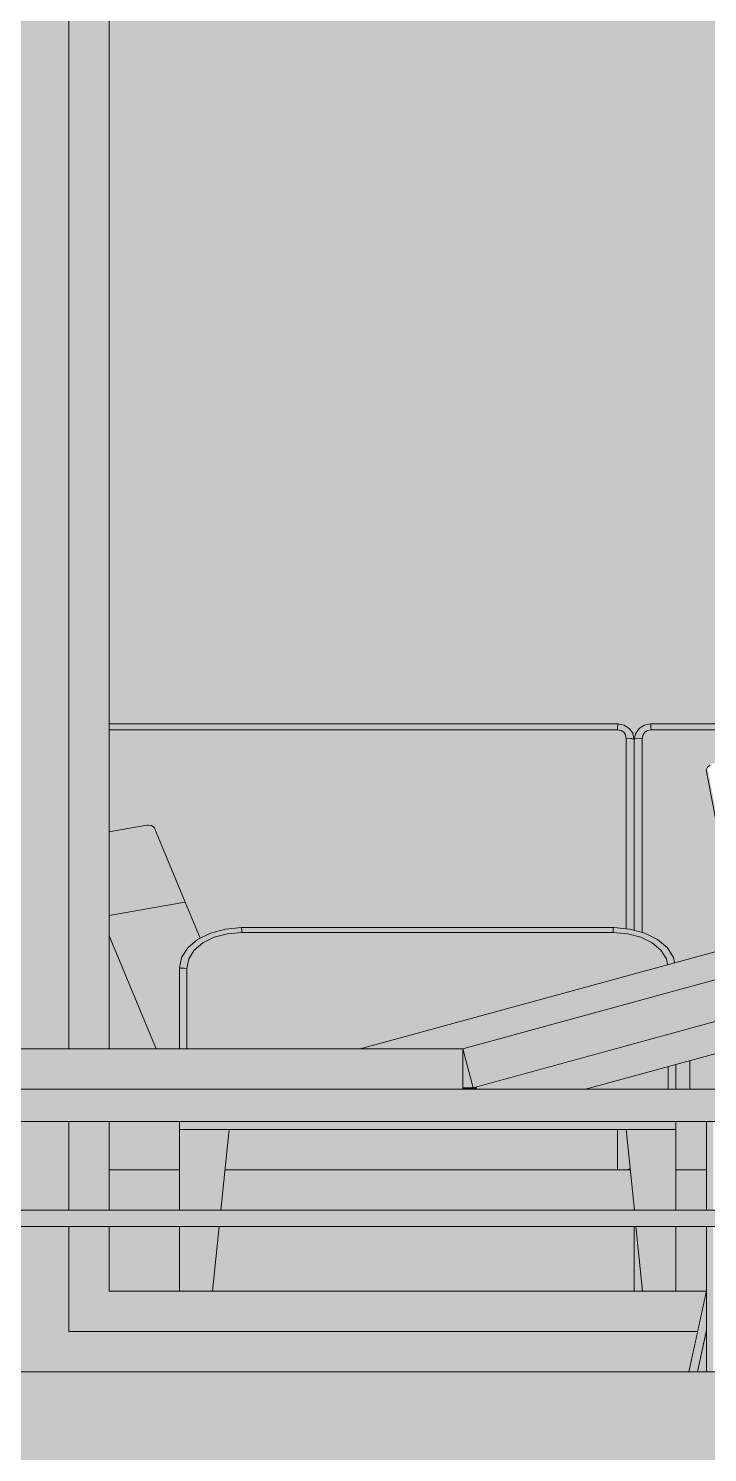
# Model space of a CAD drawing. Header units: centimetres. Extents: x -4381 to 5639, y -3920 to 4826.
# Drawn here: x 20.762 to 21.603, y 32.104 to 33.867 of the extents above; entities that cross this region are included whole.
import ezdxf
from ezdxf.xclip import XClip

# ---------------------------------------------------------------- set-up
doc = ezdxf.new("R2010")
doc.units = ezdxf.units.CM
doc.header["$MEASUREMENT"] = 0
doc.header["$XCLIPFRAME"] = 0
doc.set_wipeout_variables(frame=1)
doc.linetypes.add('Wipeout_Contour', pattern=[100, 0, -100])
for name, color, linetype in [('01- MOBILIER', 7, 'Continuous'), ('Dalles', 7, 'Continuous'), ('Drawing & Figure', 7, 'Continuous'), ('Structural - Bearing', 7, 'Continuous')]:
    doc.layers.add(name, color=color, linetype=linetype)
for name, color, linetype, lineweight in [('01- MOBILIER_Pen_No__1', 7, 'Continuous', 5), ('01- MOBILIER_Pen_No__101', 252, 'Continuous', 5), ('01- MOBILIER_Pen_No__18', 9, 'Continuous', 5), ('01- MOBILIER_Pen_No__2', 8, 'Continuous', 5), ('Dalles_Pen_No__1', 7, 'Continuous', 5), ('Structural - Bearing_Pen_No__1', 7, 'Continuous', 5), ('Structural - Bearing_Pen_No__18', 9, 'Continuous', 5)]:
    doc.layers.add(name, color=color, linetype=linetype, lineweight=lineweight)
for name, color, linetype, lineweight, true_color in [('01- MOBILIER_Pen_No__102', 7, 'Continuous', 5, 0xcccccc), ('01- MOBILIER_Pen_No__62', 7, 'Continuous', 5, 0xaaaaaa), ('Structural - Bearing_Pen_No__102', 7, 'Continuous', 5, 0xcccccc), ('Structural - Bearing_Pen_No__112', 7, 'Continuous', 5, 0xd5aaaa)]:
    doc.layers.add(name, color=color, linetype=linetype, lineweight=lineweight, true_color=true_color)

# ---------------------------------------------------------------- blocks, each defined once
blk = doc.blocks.new('Drawing_8_8', base_point=(-322.5754, 32.2036))
at = {"color": 254, "linetype": 'Wipeout_Contour', "lineweight": 0, "ltscale": 243.264793}
blk.add_wipeout([(20.1121, 32.6036), (20.7621, 32.6036), (20.7621, 35.2036), (22.612, 35.2036), (22.612, 35.3036), (20.1121, 35.3036)], dxfattribs=at).dxf.layer = 'Structural - Bearing'
at = {"color": 254, "linetype": 'Wipeout_Contour', "lineweight": 0, "ltscale": 153.63881}
blk.add_wipeout([(20.7621, 32.5136), (20.303, 32.5136), (20.303, 32.4036), (20.7621, 32.4036)], dxfattribs=at).dxf.layer = 'Structural - Bearing'
at = {"color": 254, "linetype": 'Wipeout_Contour', "lineweight": 0, "ltscale": 153.080703}
blk.add_wipeout([(20.303, 32.2036), (20.7621, 32.2036), (20.7621, 32.3836), (20.303, 32.3836)], dxfattribs=at).dxf.layer = 'Structural - Bearing'
at = {"layer": 'Structural - Bearing_Pen_No__112', "linetype": 'Continuous', "ltscale": 10}
for points in [[(20.1121, 32.6036), (20.7621, 32.6036), (20.7621, 35.2036), (22.612, 35.2036), (22.612, 35.3036), (20.1121, 35.3036)], [(20.7621, 32.5136), (20.303, 32.5136), (20.303, 32.4036), (20.7621, 32.4036)], [(20.303, 32.2036), (20.7621, 32.2036), (20.7621, 32.3836), (20.303, 32.3836)]]:
    blk.add_hatch(color=256, dxfattribs=at).paths.add_polyline_path(points)
at = {"color": 254, "linetype": 'Wipeout_Contour', "lineweight": 0, "ltscale": 158.995728}
blk.add_wipeout([(20.7621, 32.6036), (20.812, 32.6036), (20.812, 35.1536), (20.7621, 35.1536)], dxfattribs=at).dxf.layer = 'Structural - Bearing'
at = {"color": 254, "linetype": 'Wipeout_Contour', "lineweight": 0, "ltscale": 154.188347}
blk.add_wipeout([(20.7621, 32.4036), (20.812, 32.4036), (20.812, 32.5136), (20.7621, 32.5136)], dxfattribs=at).dxf.layer = 'Structural - Bearing'
at = {"color": 254, "linetype": 'Wipeout_Contour', "lineweight": 0, "ltscale": 153.716874}
blk.add_wipeout([(20.7621, 32.2536), (20.812, 32.2536), (20.812, 32.3836), (20.7621, 32.3836)], dxfattribs=at).dxf.layer = 'Structural - Bearing'
at = {"layer": 'Structural - Bearing_Pen_No__18', "linetype": 'Continuous', "ltscale": 10}
for points in [[(20.7621, 32.6036), (20.812, 32.6036), (20.812, 35.1536), (20.7621, 35.1536)], [(20.7621, 32.4036), (20.812, 32.4036), (20.812, 32.5136), (20.7621, 32.5136)], [(20.7621, 32.2536), (20.812, 32.2536), (20.812, 32.3836), (20.7621, 32.3836)]]:
    blk.add_hatch(color=256, dxfattribs=at).paths.add_polyline_path(points)
at = {"color": 254, "linetype": 'Wipeout_Contour', "lineweight": 0, "ltscale": 159.014993}
blk.add_wipeout([(20.812, 32.6036), (20.862, 32.6036), (20.862, 35.1036), (20.812, 35.1036)], dxfattribs=at).dxf.layer = 'Structural - Bearing'
at = {"color": 254, "linetype": 'Wipeout_Contour', "lineweight": 0, "ltscale": 154.29629}
blk.add_wipeout([(20.812, 32.4036), (20.862, 32.4036), (20.862, 32.5136), (20.812, 32.5136)], dxfattribs=at).dxf.layer = 'Structural - Bearing'
at = {"color": 254, "linetype": 'Wipeout_Contour', "lineweight": 0, "ltscale": 153.909749}
blk.add_wipeout([(20.812, 32.3036), (20.862, 32.3036), (20.862, 32.3836), (20.812, 32.3836)], dxfattribs=at).dxf.layer = 'Structural - Bearing'
at = {"color": 254, "linetype": 'Wipeout_Contour', "lineweight": 0, "ltscale": 193.305924}
blk.add_wipeout([(20.7621, 32.2536), (20.7621, 32.2036), (21.5797, 32.2036), (21.5906, 32.2536), (20.812, 32.2536)], dxfattribs=at).dxf.layer = 'Structural - Bearing'
at = {"layer": 'Structural - Bearing_Pen_No__18', "linetype": 'Continuous', "ltscale": 10}
for points in [[(20.812, 32.6036), (20.862, 32.6036), (20.862, 35.1036), (20.812, 35.1036)], [(20.812, 32.4036), (20.862, 32.4036), (20.862, 32.5136), (20.812, 32.5136)], [(20.812, 32.3036), (20.862, 32.3036), (20.862, 32.3836), (20.812, 32.3836)], [(20.7621, 32.2536), (20.7621, 32.2036), (21.5797, 32.2036), (21.5906, 32.2536), (20.812, 32.2536)]]:
    blk.add_hatch(color=256, dxfattribs=at).paths.add_polyline_path(points)
at = {"color": 254, "linetype": 'Wipeout_Contour', "lineweight": 0, "ltscale": 1177.001365}
blk.add_wipeout([(22.2371, 35.1036), (20.862, 35.1036), (20.862, 32.6036), (21.1728, 32.6036), (21.6425, 32.7321), (21.6011, 32.9488), (21.6028, 32.9522), (21.6061, 32.9549), (21.6139, 32.9588), (21.6231, 32.963), (21.6283, 32.9654), (21.6354, 32.967), (21.6464, 32.9699), (21.6497, 32.9702), (21.666, 32.9722), (21.6683, 32.9726), (21.6841, 32.973), (21.6939, 32.9736), (21.7039, 32.973), (21.7224, 32.9726), (21.7253, 32.9722), (21.7483, 32.9702), (21.7537, 32.9699), (21.7728, 32.967), (21.7873, 32.9654), (21.7985, 32.963), (21.8226, 32.9588), (21.8322, 32.9558), (21.8434, 32.9536), (22.2371, 32.9536)], dxfattribs=at).dxf.layer = 'Structural - Bearing'
at = {"color": 254, "linetype": 'Wipeout_Contour', "lineweight": 0, "ltscale": 155.151884}
blk.add_wipeout([(20.862, 32.4036), (21.6017, 32.4036), (21.6017, 32.5136), (20.862, 32.5136)], dxfattribs=at).dxf.layer = 'Structural - Bearing'
at = {"color": 254, "linetype": 'Wipeout_Contour', "lineweight": 0, "ltscale": 115.686605}
blk.add_wipeout([(21.5903, 32.2036), (21.6017, 32.2036), (21.6017, 32.2536)], dxfattribs=at).dxf.layer = 'Structural - Bearing'
at = {"layer": 'Structural - Bearing_Pen_No__102', "linetype": 'Continuous', "ltscale": 10}
for points in [[(22.2371, 35.1036), (20.862, 35.1036), (20.862, 32.6036), (21.1728, 32.6036), (21.6425, 32.7321), (21.6011, 32.9488), (21.6028, 32.9522), (21.6061, 32.9549), (21.6139, 32.9588), (21.6231, 32.963), (21.6283, 32.9654), (21.6354, 32.967), (21.6464, 32.9699), (21.6497, 32.9702), (21.666, 32.9722), (21.6683, 32.9726), (21.6841, 32.973), (21.6939, 32.9736), (21.7039, 32.973), (21.7224, 32.9726), (21.7253, 32.9722), (21.7483, 32.9702), (21.7537, 32.9699), (21.7728, 32.967), (21.7873, 32.9654), (21.7985, 32.963), (21.8226, 32.9588), (21.8322, 32.9558), (21.8434, 32.9536), (22.2371, 32.9536)], [(20.862, 32.4036), (21.6017, 32.4036), (21.6017, 32.5136), (20.862, 32.5136)]]:
    blk.add_hatch(color=256, dxfattribs=at).paths.add_polyline_path(points)
at = {"layer": 'Structural - Bearing_Pen_No__18', "linetype": 'Continuous', "ltscale": 10}
blk.add_hatch(color=256, dxfattribs=at).paths.add_polyline_path([(21.5903, 32.2036), (21.6017, 32.2036), (21.6017, 32.2536)])
at = {"layer": '01- MOBILIER_Pen_No__1', "linetype": 'Continuous', "ltscale": 10}
for p, q in [((20.862, 33.006), (21.492, 33.006)), ((20.862, 32.9986), (21.4911, 32.9986)), ((21.4911, 32.9986), (21.4913, 33.001)), ((21.4911, 32.9986), (21.4958, 32.9977)), ((21.4913, 33.001), (21.4918, 33.0046)), ((21.4918, 33.0046), (21.492, 33.006)), ((21.492, 33.006), (21.4996, 33.0045)), ((21.4958, 32.9977), (21.499, 32.9956)), ((21.499, 32.9956), (21.5011, 32.9925)), ((21.4996, 33.0045), (21.5059, 33.0004)), ((21.5059, 33.0004), (21.5102, 32.9943)), ((21.5136, 32.9937), (21.5182, 33.0004)), ((21.5182, 33.0004), (21.5245, 33.0045)), ((21.523, 32.9925), (21.5251, 32.9956)), ((21.5245, 33.0045), (21.5321, 33.006)), ((21.5251, 32.9956), (21.5283, 32.9977)), ((21.5283, 32.9977), (21.533, 32.9986)), ((21.5321, 33.006), (21.5328, 33.006)), ((21.5328, 33.006), (22.192, 33.006)), ((21.5328, 33.0046), (21.5328, 33.006)), ((21.5328, 33.0012), (21.5328, 33.0046)), ((21.5328, 33.001), (21.5328, 33.0012)), ((21.533, 32.9986), (21.5328, 33.001)), ((21.533, 32.9986), (22.1911, 32.9986)), ((21.5011, 32.9925), (21.5021, 32.988)), ((21.5021, 32.988), (21.5046, 32.9881)), ((21.5046, 32.9881), (21.5073, 32.988)), ((21.5073, 32.988), (21.5091, 32.9877)), ((21.5091, 32.9877), (21.5117, 32.9865)), ((21.5102, 32.9943), (21.5105, 32.9937)), ((21.5105, 32.9937), (21.512, 32.9863)), ((21.5117, 32.9865), (21.512, 32.9859)), ((21.512, 32.9863), (21.5136, 32.9937)), ((21.512, 32.9863), (21.5124, 32.987)), ((21.512, 32.9859), (21.512, 32.9863)), ((21.515, 32.9879), (21.5124, 32.987)), ((21.5139, 32.9943), (21.5136, 32.9937)), ((21.5195, 32.9881), (21.515, 32.9879)), ((21.522, 32.988), (21.5195, 32.9881)), ((21.522, 32.988), (21.523, 32.9925)), ((20.862, 32.8723), (20.8642, 32.8727)), ((20.9087, 32.8805), (20.8642, 32.8727)), ((20.9107, 32.8807), (20.9087, 32.8805)), ((20.9145, 32.88), (20.9107, 32.8807)), ((20.9173, 32.8782), (20.9145, 32.88)), ((20.9181, 32.877), (20.9173, 32.8782)), ((20.9194, 32.8738), (20.9181, 32.877)), ((20.9232, 32.8647), (20.9194, 32.8738)), ((20.9293, 32.8501), (20.9232, 32.8647)), ((20.9371, 32.8311), (20.9293, 32.8501)), ((20.9463, 32.809), (20.9371, 32.8311)), ((20.956, 32.785), (20.9463, 32.809)), ((20.9487, 32.784), (20.9042, 32.7762)), ((20.9487, 32.784), (20.9506, 32.7843)), ((20.954, 32.7848), (20.9506, 32.7843)), ((20.956, 32.785), (20.954, 32.7848)), ((20.9562, 32.785), (20.956, 32.785)), ((20.9746, 32.7405), (20.9562, 32.785)), ((20.862, 32.7688), (20.9042, 32.7762)), ((21.0059, 32.7519), (20.9874, 32.7469)), ((21.0258, 32.7536), (21.0059, 32.7519)), ((21.0258, 32.7532), (21.0258, 32.7536)), ((21.0262, 32.7499), (21.0258, 32.7532)), ((21.0264, 32.7476), (21.0262, 32.7499)), ((20.9715, 32.739), (20.9593, 32.7286)), ((20.9781, 32.7347), (20.9673, 32.7256)), ((20.9874, 32.7469), (20.9715, 32.739)), ((20.992, 32.7417), (20.9781, 32.7347)), ((21.0083, 32.7461), (20.992, 32.7417)), ((21.0264, 32.7476), (21.0083, 32.7461)), ((20.9516, 32.7166), (20.949, 32.7036)), ((20.9593, 32.7286), (20.9516, 32.7166)), ((20.9606, 32.715), (20.9582, 32.7032)), ((20.9673, 32.7256), (20.9606, 32.715)), ((20.949, 32.7036), (20.949, 32.7034)), ((20.9497, 32.7034), (20.949, 32.7034)), ((20.9542, 32.7034), (20.9497, 32.7034)), ((20.9547, 32.7034), (20.9542, 32.7034)), ((20.9582, 32.7032), (20.9547, 32.7034)), ((21.0104, 32.5036), (20.949, 32.5036)), ((21.0104, 32.5036), (21.5019, 32.5036)), ((21.4913, 32.5036), (21.4913, 32.4636)), ((21.5019, 32.5036), (21.5634, 32.5036)), ((20.949, 32.4536), (20.862, 32.4536)), ((21.4911, 32.4536), (21.0053, 32.4536)), ((21.4913, 32.454), (21.4911, 32.4536)), ((21.4958, 32.4536), (21.4911, 32.4536)), ((21.4913, 32.4636), (21.4913, 32.461)), ((21.4913, 32.461), (21.4913, 32.4565)), ((21.4913, 32.4565), (21.4913, 32.4541)), ((21.4913, 32.4541), (21.4913, 32.454)), ((21.499, 32.4536), (21.4958, 32.4536)), ((21.5011, 32.4536), (21.499, 32.4536)), ((21.5021, 32.4536), (21.5011, 32.4536)), ((21.5019, 32.4536), (21.5071, 32.4536)), ((21.5046, 32.454), (21.5021, 32.4536)), ((21.5069, 32.4552), (21.5046, 32.454))]:
    blk.add_line(p, q, dxfattribs=at)
at = {"color": 254, "linetype": 'Wipeout_Contour', "lineweight": 0, "ltscale": 197.35765}
blk.add_wipeout([(21.6011, 32.9488), (21.6425, 32.7321), (21.6448, 32.7327), (21.6028, 32.9522), (21.6011, 32.9489)], dxfattribs=at).dxf.layer = '01- MOBILIER'
at = {"color": 254, "linetype": 'Wipeout_Contour', "lineweight": 0, "ltscale": 428.865822}
blk.add_wipeout([(21.4517, 32.5536), (21.6562, 32.5536), (21.6591, 32.567), (21.6624, 32.5782), (21.6672, 32.5883), (21.6731, 32.5963), (21.6797, 32.6017), (21.682, 32.6029), (21.6877, 32.605), (21.6816, 32.6126), (21.6788, 32.6157)], dxfattribs=at).dxf.layer = 'Structural - Bearing'
at = {"color": 254, "linetype": 'Wipeout_Contour', "lineweight": 0, "ltscale": 193.607757}
blk.add_wipeout([(20.812, 32.3036), (20.812, 32.2536), (21.5906, 32.2536), (21.6016, 32.3036), (20.862, 32.3036)], dxfattribs=at).dxf.layer = 'Structural - Bearing'
at = {"layer": '01- MOBILIER_Pen_No__62', "linetype": 'Continuous', "ltscale": 10}
blk.add_hatch(color=256, dxfattribs=at).paths.add_polyline_path([(21.6011, 32.9488), (21.6425, 32.7321), (21.6448, 32.7327), (21.6028, 32.9522), (21.6011, 32.9489)])
at = {"layer": 'Structural - Bearing_Pen_No__102', "linetype": 'Continuous', "ltscale": 10}
blk.add_hatch(color=256, dxfattribs=at).paths.add_polyline_path([(21.4517, 32.5536), (21.6562, 32.5536), (21.6591, 32.567), (21.6624, 32.5782), (21.6672, 32.5883), (21.6731, 32.5963), (21.6797, 32.6017), (21.682, 32.6029), (21.6877, 32.605), (21.6816, 32.6126), (21.6788, 32.6157)])
at = {"layer": 'Structural - Bearing_Pen_No__18', "linetype": 'Continuous', "ltscale": 10}
blk.add_hatch(color=256, dxfattribs=at).paths.add_polyline_path([(20.812, 32.3036), (20.812, 32.2536), (21.5906, 32.2536), (21.6016, 32.3036), (20.862, 32.3036)])
at = {"layer": '01- MOBILIER_Pen_No__1', "linetype": 'Continuous', "ltscale": 10}
for p, q in [((21.6028, 32.9522), (21.6011, 32.9489)), ((21.6061, 32.9549), (21.6028, 32.9522))]:
    blk.add_line(p, q, dxfattribs=at)
at = {"color": 254, "linetype": 'Wipeout_Contour', "lineweight": 0, "ltscale": 154.951231}
blk.add_wipeout([(21.9484, 32.5536), (20.0875, 32.5536), (20.0875, 32.5136), (21.9484, 32.5136)], dxfattribs=at).dxf.layer = '01- MOBILIER'
at = {"color": 254, "linetype": 'Wipeout_Contour', "lineweight": 0, "ltscale": 155.041977}
blk.add_wipeout([(21.6017, 32.263), (21.5888, 32.2036), (21.5903, 32.2036), (21.6017, 32.2557)], dxfattribs=at).dxf.layer = '01- MOBILIER'
at = {"color": 254, "linetype": 'Wipeout_Contour', "lineweight": 0, "ltscale": 154.767492}
blk.add_wipeout([(20.862, 32.3036), (21.6016, 32.3036), (21.6017, 32.3836), (20.862, 32.3836)], dxfattribs=at).dxf.layer = 'Structural - Bearing'
at = {"layer": '01- MOBILIER_Pen_No__18', "linetype": 'Continuous', "ltscale": 10}
for points in [[(21.9484, 32.5536), (20.0875, 32.5536), (20.0875, 32.5136), (21.9484, 32.5136)], [(21.6017, 32.263), (21.5888, 32.2036), (21.5903, 32.2036), (21.6017, 32.2557)]]:
    blk.add_hatch(color=256, dxfattribs=at).paths.add_polyline_path(points)
at = {"layer": 'Structural - Bearing_Pen_No__102', "linetype": 'Continuous', "ltscale": 10}
blk.add_hatch(color=256, dxfattribs=at).paths.add_polyline_path([(20.862, 32.3036), (21.6016, 32.3036), (21.6017, 32.3836), (20.862, 32.3836)])
at = {"layer": '01- MOBILIER_Pen_No__1', "linetype": 'Continuous', "ltscale": 10}
for p, q in [((20.949, 32.5036), (20.949, 32.5136)), ((21.5634, 32.5036), (21.5634, 32.5136))]:
    blk.add_line(p, q, dxfattribs=at)
at = {"color": 254, "linetype": 'Wipeout_Contour', "lineweight": 0, "ltscale": 154.40113}
blk.add_wipeout([(20.0953, 32.6036), (20.0953, 32.5536), (21.3, 32.5536), (21.3, 32.6036)], dxfattribs=at).dxf.layer = '01- MOBILIER'
at = {"color": 254, "linetype": 'Wipeout_Contour', "lineweight": 0, "ltscale": 155.97919}
blk.add_wipeout([(21.6017, 32.5136), (21.6017, 32.4036), (21.6098, 32.4036), (21.6098, 32.5136)], dxfattribs=at).dxf.layer = '01- MOBILIER'
at = {"color": 254, "linetype": 'Wipeout_Contour', "lineweight": 0, "ltscale": 155.175378}
blk.add_wipeout([(21.5797, 32.2036), (21.5813, 32.2036), (21.6017, 32.2974), (21.6017, 32.3044)], dxfattribs=at).dxf.layer = '01- MOBILIER'
at = {"layer": '01- MOBILIER_Pen_No__18', "linetype": 'Continuous', "ltscale": 10}
blk.add_hatch(color=256, dxfattribs=at).paths.add_polyline_path([(20.0953, 32.6036), (20.0953, 32.5536), (21.3, 32.5536), (21.3, 32.6036)])
at = {"layer": '01- MOBILIER_Pen_No__2', "linetype": 'Continuous', "ltscale": 10}
for points in [[(21.6017, 32.5136), (21.6017, 32.4036), (21.6098, 32.4036), (21.6098, 32.5136)], [(21.5797, 32.2036), (21.5813, 32.2036), (21.6017, 32.2974), (21.6017, 32.3044)]]:
    blk.add_hatch(color=256, dxfattribs=at).paths.add_polyline_path(points)
at = {"layer": '01- MOBILIER_Pen_No__1', "linetype": 'Continuous', "ltscale": 10}
for p, q in [((20.92, 32.6036), (20.862, 32.7435)), ((20.949, 32.7034), (20.949, 32.6036)), ((20.9582, 32.7032), (20.9582, 32.6036)), ((21.9484, 32.5136), (20.303, 32.5136)), ((21.6017, 32.4536), (21.5634, 32.4536))]:
    blk.add_line(p, q, dxfattribs=at)
at = {"layer": 'Structural - Bearing_Pen_No__1', "linetype": 'Continuous', "ltscale": 10}
for p, q in [((20.812, 32.6036), (20.812, 35.1536)), ((20.862, 32.6036), (20.862, 35.1036))]:
    blk.add_line(p, q, dxfattribs=at)
at = {"color": 254, "linetype": 'Wipeout_Contour', "lineweight": 0, "ltscale": 116.621579}
blk.add_wipeout([(21.3126, 32.5553), (21.3, 32.6036), (21.3, 32.5553)], dxfattribs=at).dxf.layer = '01- MOBILIER'
at = {"color": 254, "linetype": 'Wipeout_Contour', "lineweight": 0, "ltscale": 154.998267}
blk.add_wipeout([(21.6017, 32.2974), (21.5813, 32.2036), (21.585, 32.2036), (21.6017, 32.2802)], dxfattribs=at).dxf.layer = '01- MOBILIER'
at = {"layer": '01- MOBILIER_Pen_No__101', "linetype": 'Continuous', "ltscale": 10}
blk.add_hatch(color=256, dxfattribs=at).paths.add_polyline_path([(21.3126, 32.5553), (21.3, 32.6036), (21.3, 32.5553)])
at = {"layer": '01- MOBILIER_Pen_No__18', "linetype": 'Continuous', "ltscale": 10}
blk.add_hatch(color=256, dxfattribs=at).paths.add_polyline_path([(21.6017, 32.2974), (21.5813, 32.2036), (21.585, 32.2036), (21.6017, 32.2802)])
at = {"color": 254, "linetype": 'Wipeout_Contour', "lineweight": 0, "ltscale": 156.673544}
blk.add_wipeout([(21.3, 32.6036), (21.3126, 32.5553), (21.9181, 32.721), (21.9054, 32.7693)], dxfattribs=at).dxf.layer = '01- MOBILIER'
at = {"color": 254, "linetype": 'Wipeout_Contour', "lineweight": 0, "ltscale": 154.914276}
blk.add_wipeout([(21.585, 32.2036), (21.5888, 32.2036), (21.6017, 32.263), (21.6017, 32.2802)], dxfattribs=at).dxf.layer = '01- MOBILIER'
at = {"layer": '01- MOBILIER_Pen_No__102', "linetype": 'Continuous', "ltscale": 10}
blk.add_hatch(color=256, dxfattribs=at).paths.add_polyline_path([(21.585, 32.2036), (21.5888, 32.2036), (21.6017, 32.263), (21.6017, 32.2802)])
at = {"layer": '01- MOBILIER_Pen_No__18', "linetype": 'Continuous', "ltscale": 10}
blk.add_hatch(color=256, dxfattribs=at).paths.add_polyline_path([(21.3, 32.6036), (21.3126, 32.5553), (21.9181, 32.721), (21.9054, 32.7693)])
at = {"layer": 'Structural - Bearing_Pen_No__1', "linetype": 'Continuous', "ltscale": 10}
blk.add_line((21.5906, 32.2536), (20.812, 32.2536), dxfattribs=at)
at = {"color": 254, "linetype": 'Wipeout_Contour', "lineweight": 0, "ltscale": 156.600694}
blk.add_wipeout([(21.1728, 32.6036), (21.3, 32.6036), (21.9054, 32.7693), (21.7783, 32.7693)], dxfattribs=at).dxf.layer = '01- MOBILIER'
at = {"color": 254, "linetype": 'Wipeout_Contour', "lineweight": 0, "ltscale": 194.235005}
blk.add_wipeout([(21.3, 32.5553), (21.3, 32.5536), (21.3172, 32.5536), (21.3164, 32.5564), (21.3126, 32.5553)], dxfattribs=at).dxf.layer = '01- MOBILIER'
at = {"color": 254, "linetype": 'Wipeout_Contour', "lineweight": 0, "ltscale": 155.429493}
blk.add_wipeout([(21.6098, 32.3836), (21.6017, 32.3836), (21.6017, 32.2036), (21.6098, 32.2036)], dxfattribs=at).dxf.layer = '01- MOBILIER'
at = {"layer": '01- MOBILIER_Pen_No__18', "linetype": 'Continuous', "ltscale": 10}
blk.add_hatch(color=256, dxfattribs=at).paths.add_polyline_path([(21.1728, 32.6036), (21.3, 32.6036), (21.9054, 32.7693), (21.7783, 32.7693)])
at = {"layer": '01- MOBILIER_Pen_No__2', "linetype": 'Continuous', "ltscale": 10}
for points in [[(21.3, 32.5553), (21.3, 32.5536), (21.3172, 32.5536), (21.3164, 32.5564), (21.3126, 32.5553)], [(21.6098, 32.3836), (21.6017, 32.3836), (21.6017, 32.2036), (21.6098, 32.2036)]]:
    blk.add_hatch(color=256, dxfattribs=at).paths.add_polyline_path(points)
at = {"layer": 'Dalles', "linetype": 'Continuous', "lineweight": 0, "ltscale": 10, "true_color": 0x000000}
blk.add_hatch(color=18, dxfattribs=at).paths.add_polyline_path([(22.612, 31.9036), (22.612, 32.2036), (18.912, 32.2036), (18.912, 31.9036)])
at = {"layer": '01- MOBILIER_Pen_No__1', "linetype": 'Continuous', "ltscale": 10}
for p, q in [((21.5021, 32.988), (21.5021, 32.7523)), ((21.512, 32.9863), (21.512, 32.7504)), ((21.522, 32.7477), (21.522, 32.988)), ((21.6011, 32.9489), (21.6425, 32.7321)), ((21.486, 32.7536), (21.0258, 32.7536)), ((21.4866, 32.7536), (21.486, 32.7536)), ((21.486, 32.7532), (21.486, 32.7536)), ((21.486, 32.7499), (21.486, 32.7532)), ((21.486, 32.7476), (21.486, 32.7499)), ((21.5064, 32.7519), (21.4866, 32.7536)), ((21.525, 32.7469), (21.5064, 32.7519)), ((21.486, 32.7476), (21.0264, 32.7476)), ((21.504, 32.7461), (21.486, 32.7476)), ((21.5203, 32.7417), (21.504, 32.7461)), ((21.5343, 32.7347), (21.5203, 32.7417)), ((21.5409, 32.739), (21.525, 32.7469)), ((21.545, 32.7256), (21.5343, 32.7347)), ((21.5531, 32.7286), (21.5409, 32.739)), ((21.3, 32.6036), (20.0953, 32.6036)), ((21.3, 32.5536), (21.3, 32.6036)), ((21.6017, 32.3044), (21.5797, 32.2036)), ((21.6017, 32.2557), (21.5903, 32.2036))]:
    blk.add_line(p, q, dxfattribs=at)
at = {"layer": 'Dalles_Pen_No__1', "linetype": 'Continuous', "ltscale": 10}
blk.add_line((22.612, 32.2036), (18.912, 32.2036), dxfattribs=at)
at = {"layer": 'Structural - Bearing_Pen_No__1', "linetype": 'Continuous', "ltscale": 10}
for p, q in [((21.6016, 32.3036), (20.862, 32.3036)), ((21.6017, 32.2536), (21.6013, 32.2536))]:
    blk.add_line(p, q, dxfattribs=at)
at = {"color": 254, "linetype": 'Wipeout_Contour', "lineweight": 0, "ltscale": 195.077852}
blk.add_wipeout([(21.3164, 32.5564), (21.3172, 32.5536), (21.4517, 32.5536), (21.8938, 32.6746), (21.8841, 32.7116)], dxfattribs=at).dxf.layer = '01- MOBILIER'
at = {"color": 254, "linetype": 'Wipeout_Contour', "lineweight": 0, "ltscale": 154.414261}
blk.add_wipeout([(20.303, 32.4036), (20.303, 32.3836), (21.6791, 32.3836), (21.6791, 32.4036)], dxfattribs=at).dxf.layer = '01- MOBILIER'
at = {"layer": '01- MOBILIER_Pen_No__18', "linetype": 'Continuous', "ltscale": 10}
for points in [[(21.3164, 32.5564), (21.3172, 32.5536), (21.4517, 32.5536), (21.8938, 32.6746), (21.8841, 32.7116)], [(20.303, 32.4036), (20.303, 32.3836), (21.6791, 32.3836), (21.6791, 32.4036)]]:
    blk.add_hatch(color=256, dxfattribs=at).paths.add_polyline_path(points)
at = {"layer": '01- MOBILIER_Pen_No__1', "linetype": 'Continuous', "ltscale": 10}
for p, q in [((21.1728, 32.6036), (21.7783, 32.7693)), ((21.9054, 32.7693), (21.3, 32.6036)), ((21.9181, 32.721), (21.3126, 32.5553)), ((21.5518, 32.715), (21.545, 32.7256)), ((21.5532, 32.7077), (21.5518, 32.715)), ((21.5607, 32.7166), (21.5531, 32.7286)), ((21.5621, 32.7101), (21.5607, 32.7166)), ((21.8938, 32.6746), (21.4517, 32.5536)), ((21.3126, 32.5553), (21.3, 32.6036)), ((21.5542, 32.5536), (21.5542, 32.5816)), ((21.5634, 32.5536), (21.5634, 32.5842)), ((21.5807, 32.5686), (21.5807, 32.5889)), ((21.3126, 32.5553), (21.3, 32.5553)), ((21.3172, 32.5536), (21.3164, 32.5564)), ((21.5807, 32.5686), (21.5807, 32.5536)), ((21.9484, 32.5536), (20.0875, 32.5536)), ((20.949, 32.4036), (20.949, 32.5036)), ((21.0002, 32.4036), (21.0104, 32.5036)), ((21.5122, 32.4036), (21.5019, 32.5036)), ((21.5634, 32.4036), (21.5634, 32.5036)), ((21.6017, 32.4036), (21.6017, 32.5136)), ((21.6791, 32.4036), (20.303, 32.4036)), ((21.512, 32.4048), (21.512, 32.4036)), ((21.6791, 32.3836), (20.303, 32.3836)), ((20.949, 32.3036), (20.949, 32.3836)), ((20.99, 32.3036), (20.9982, 32.3836)), ((21.512, 32.3836), (21.512, 32.3036)), ((21.5224, 32.3036), (21.5142, 32.3836)), ((21.5634, 32.3036), (21.5634, 32.3836)), ((21.6017, 32.2036), (21.6017, 32.3836))]:
    blk.add_line(p, q, dxfattribs=at)
at = {"layer": 'Structural - Bearing_Pen_No__1', "linetype": 'Continuous', "ltscale": 10}
for p, q in [((20.812, 32.4036), (20.812, 32.5136)), ((20.862, 32.4036), (20.862, 32.5136)), ((20.812, 32.2536), (20.812, 32.3836)), ((20.862, 32.3036), (20.862, 32.3836))]:
    blk.add_line(p, q, dxfattribs=at)

msp = doc.modelspace()

# ---------------------------------------------------------------- block references
at = {"layer": 'Drawing & Figure', "color": 151, "linetype": 'Continuous', "lineweight": 5, "ltscale": 10, "true_color": 0x80c2ff}
ref = msp.add_blockref('Drawing_8_8', (-322.57542, 32.20361), dxfattribs=at)
XClip(ref).set_block_clipping_path([(1, 23.6253966175), (50.7463984619, 45.1170657245)])

doc.saveas('drawing.dxf')
